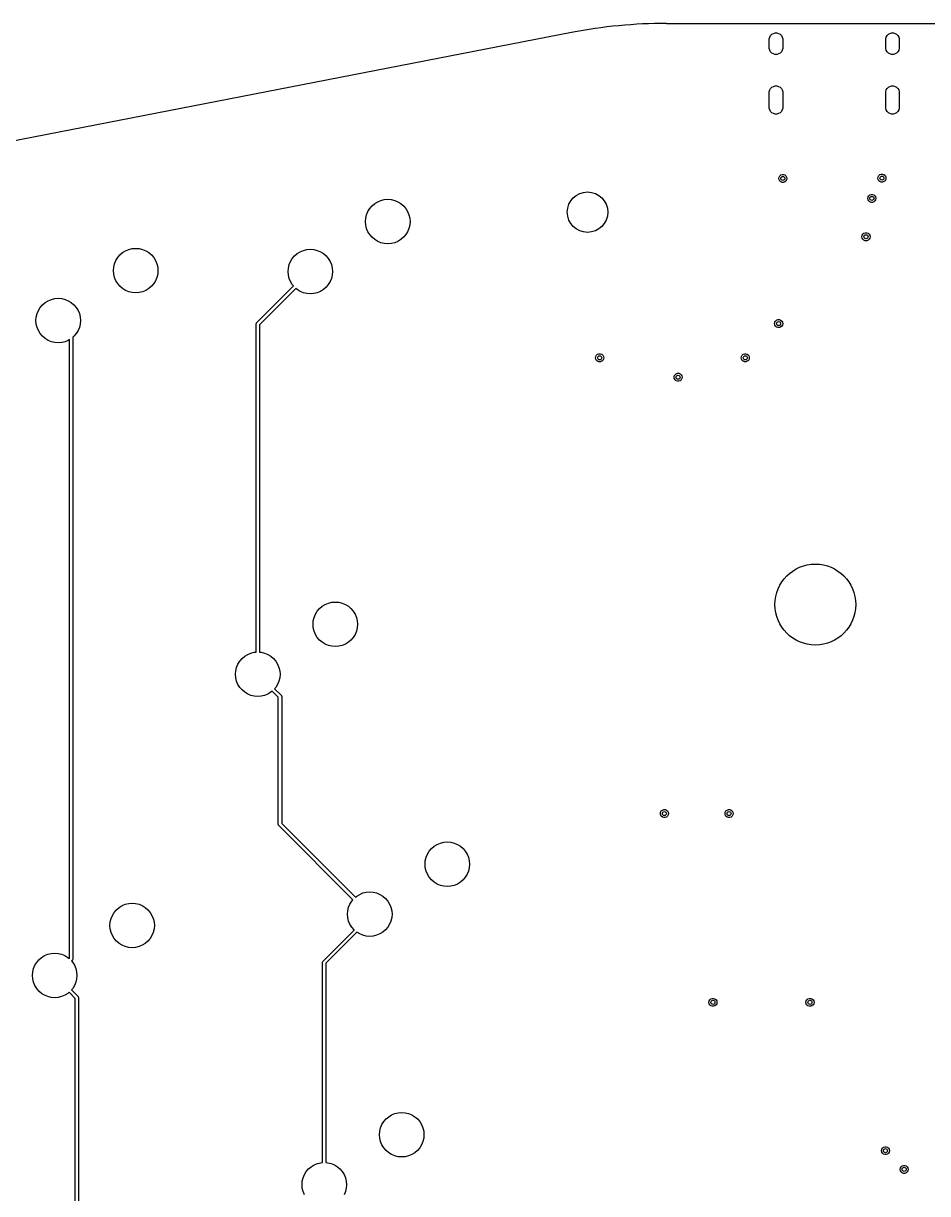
# Model space of a CAD drawing. Extents: x 101 to 518, y -308 to -134.
# Drawn here: x 384.1 to 451.1, y -220.5 to -133.7 of the extents above; entities that cross this region are included whole.
import ezdxf

# ---------------------------------------------------------------- set-up
doc = ezdxf.new("R2010")
doc.units = 0
doc.layers.add('BLACK', color=7, linetype='CONTINUOUS')

msp = doc.modelspace()

# ---------------------------------------------------------------- linework, layer by layer
at = {"layer": 'BLACK', "linetype": 'CONTINUOUS'}
for p, q in [((424.711961, -134.376322), (268.442894, -164.75692)), ((431.773007, -133.696311), (513.20974, -133.696311)), ((439.493063, -134.59193), (439.585359, -134.499634)), ((439.585359, -134.499634), (439.698398, -134.434371)), ((439.698398, -134.434371), (439.824477, -134.400589)), ((439.824477, -134.400589), (439.955003, -134.400589)), ((439.955003, -134.400589), (440.081082, -134.434371)), ((440.081082, -134.434371), (440.194121, -134.499634)), ((440.194121, -134.499634), (440.286417, -134.59193)), ((448.133063, -134.59193), (448.225359, -134.499634)), ((448.225359, -134.499634), (448.338398, -134.434371)), ((448.338398, -134.434371), (448.464477, -134.400589)), ((448.464477, -134.400589), (448.595003, -134.400589)), ((448.595003, -134.400589), (448.721082, -134.434371)), ((448.721082, -134.434371), (448.834121, -134.499634)), ((448.834121, -134.499634), (448.926417, -134.59193)), ((439.38974, -134.896311), (439.394018, -134.831048)), ((439.38974, -135.496311), (439.38974, -134.896311)), ((439.394018, -134.831048), (439.4278, -134.704969)), ((439.4278, -134.704969), (439.493063, -134.59193)), ((440.286417, -134.59193), (440.35168, -134.704969)), ((440.35168, -134.704969), (440.385462, -134.831048)), ((440.385462, -134.831048), (440.38974, -134.896311)), ((440.38974, -134.896311), (440.38974, -135.496311)), ((448.02974, -134.896311), (448.034018, -134.831048)), ((448.02974, -135.496311), (448.02974, -134.896311)), ((448.034018, -134.831048), (448.0678, -134.704969)), ((448.0678, -134.704969), (448.133063, -134.59193)), ((448.926417, -134.59193), (448.99168, -134.704969)), ((448.99168, -134.704969), (449.025462, -134.831048)), ((449.025462, -134.831048), (449.02974, -134.896311)), ((449.02974, -134.896311), (449.02974, -135.496311)), ((439.394018, -135.561574), (439.38974, -135.496311)), ((439.4278, -135.687653), (439.394018, -135.561574)), ((439.493063, -135.800692), (439.4278, -135.687653)), ((439.585359, -135.892988), (439.493063, -135.800692)), ((439.698398, -135.958251), (439.585359, -135.892988)), ((439.824477, -135.992033), (439.698398, -135.958251)), ((439.955003, -135.992033), (439.824477, -135.992033)), ((440.081082, -135.958251), (439.955003, -135.992033)), ((440.194121, -135.892988), (440.081082, -135.958251)), ((440.286417, -135.800692), (440.194121, -135.892988)), ((440.35168, -135.687653), (440.286417, -135.800692)), ((440.385462, -135.561574), (440.35168, -135.687653)), ((440.38974, -135.496311), (440.385462, -135.561574)), ((448.034018, -135.561574), (448.02974, -135.496311)), ((448.0678, -135.687653), (448.034018, -135.561574)), ((448.133063, -135.800692), (448.0678, -135.687653)), ((448.225359, -135.892988), (448.133063, -135.800692)), ((448.338398, -135.958251), (448.225359, -135.892988)), ((448.464477, -135.992033), (448.338398, -135.958251)), ((448.595003, -135.992033), (448.464477, -135.992033)), ((448.721082, -135.958251), (448.595003, -135.992033)), ((448.834121, -135.892988), (448.721082, -135.958251)), ((448.926417, -135.800692), (448.834121, -135.892988)), ((448.99168, -135.687653), (448.926417, -135.800692)), ((449.025462, -135.561574), (448.99168, -135.687653)), ((449.02974, -135.496311), (449.025462, -135.561574)), ((439.38974, -138.826311), (439.394018, -138.761048)), ((439.38974, -139.926311), (439.38974, -138.826311)), ((439.394018, -138.761048), (439.4278, -138.634969)), ((439.4278, -138.634969), (439.493063, -138.52193)), ((439.493063, -138.52193), (439.585359, -138.429634)), ((439.585359, -138.429634), (439.698398, -138.364371)), ((439.698398, -138.364371), (439.824477, -138.330589)), ((439.824477, -138.330589), (439.955003, -138.330589)), ((439.955003, -138.330589), (440.081082, -138.364371)), ((440.081082, -138.364371), (440.194121, -138.429634)), ((440.194121, -138.429634), (440.286417, -138.52193)), ((440.286417, -138.52193), (440.35168, -138.634969)), ((440.35168, -138.634969), (440.385462, -138.761048)), ((440.385462, -138.761048), (440.38974, -138.826311)), ((440.38974, -138.826311), (440.38974, -139.926311)), ((448.02974, -138.826311), (448.034018, -138.761048)), ((448.02974, -139.926311), (448.02974, -138.826311)), ((448.034018, -138.761048), (448.0678, -138.634969)), ((448.0678, -138.634969), (448.133063, -138.52193)), ((448.133063, -138.52193), (448.225359, -138.429634)), ((448.225359, -138.429634), (448.338398, -138.364371)), ((448.338398, -138.364371), (448.464477, -138.330589)), ((448.464477, -138.330589), (448.595003, -138.330589)), ((448.595003, -138.330589), (448.721082, -138.364371)), ((448.721082, -138.364371), (448.834121, -138.429634)), ((448.834121, -138.429634), (448.926417, -138.52193)), ((448.926417, -138.52193), (448.99168, -138.634969)), ((448.99168, -138.634969), (449.025462, -138.761048)), ((449.025462, -138.761048), (449.02974, -138.826311)), ((449.02974, -138.826311), (449.02974, -139.926311)), ((439.394018, -139.991574), (439.38974, -139.926311)), ((439.4278, -140.117653), (439.394018, -139.991574)), ((439.493063, -140.230692), (439.4278, -140.117653)), ((439.585359, -140.322988), (439.493063, -140.230692)), ((439.698398, -140.388251), (439.585359, -140.322988)), ((439.824477, -140.422033), (439.698398, -140.388251)), ((439.955003, -140.422033), (439.824477, -140.422033)), ((440.081082, -140.388251), (439.955003, -140.422033)), ((440.194121, -140.322988), (440.081082, -140.388251)), ((440.286417, -140.230692), (440.194121, -140.322988)), ((440.35168, -140.117653), (440.286417, -140.230692)), ((440.385462, -139.991574), (440.35168, -140.117653)), ((440.38974, -139.926311), (440.385462, -139.991574)), ((448.034018, -139.991574), (448.02974, -139.926311)), ((448.0678, -140.117653), (448.034018, -139.991574)), ((448.133063, -140.230692), (448.0678, -140.117653)), ((448.225359, -140.322988), (448.133063, -140.230692)), ((448.338398, -140.388251), (448.225359, -140.322988)), ((448.464477, -140.422033), (448.338398, -140.388251)), ((448.595003, -140.422033), (448.464477, -140.422033)), ((448.721082, -140.388251), (448.595003, -140.422033)), ((448.834121, -140.322988), (448.721082, -140.388251)), ((448.926417, -140.230692), (448.834121, -140.322988)), ((448.99168, -140.117653), (448.926417, -140.230692)), ((449.025462, -139.991574), (448.99168, -140.117653)), ((449.02974, -139.926311), (449.025462, -139.991574)), ((440.24724, -144.936503), (440.345146, -144.900869)), ((440.345146, -144.900869), (440.449334, -144.900869)), ((440.449334, -144.900869), (440.54724, -144.936503)), ((447.517427, -144.978475), (447.59724, -144.911503)), ((447.59724, -144.911503), (447.695146, -144.875869)), ((447.695146, -144.875869), (447.799334, -144.875869)), ((447.799334, -144.875869), (447.89724, -144.911503)), ((447.89724, -144.911503), (447.977053, -144.978475)), ((440.09724, -145.196311), (440.115332, -145.093705)), ((440.115332, -145.298917), (440.09724, -145.196311)), ((440.115332, -145.093705), (440.167427, -145.003475)), ((440.167427, -145.389147), (440.115332, -145.298917)), ((440.167427, -145.003475), (440.24724, -144.936503)), ((440.24724, -145.456119), (440.167427, -145.389147)), ((440.345146, -145.491753), (440.24724, -145.456119)), ((440.449334, -145.491753), (440.345146, -145.491753)), ((440.54724, -145.456119), (440.449334, -145.491753)), ((440.54724, -144.936503), (440.627053, -145.003475)), ((440.627053, -145.389147), (440.54724, -145.456119)), ((440.627053, -145.003475), (440.679148, -145.093705)), ((440.679148, -145.298917), (440.627053, -145.389147)), ((440.679148, -145.093705), (440.69724, -145.196311)), ((440.69724, -145.196311), (440.679148, -145.298917)), ((447.44724, -145.171311), (447.465332, -145.068705)), ((447.465332, -145.273917), (447.44724, -145.171311)), ((447.465332, -145.068705), (447.517427, -144.978475)), ((447.517427, -145.364147), (447.465332, -145.273917)), ((447.59724, -145.431119), (447.517427, -145.364147)), ((447.695146, -145.466753), (447.59724, -145.431119)), ((447.799334, -145.466753), (447.695146, -145.466753)), ((447.89724, -145.431119), (447.799334, -145.466753)), ((447.977053, -145.364147), (447.89724, -145.431119)), ((447.977053, -144.978475), (448.029148, -145.068705)), ((448.029148, -145.273917), (447.977053, -145.364147)), ((448.029148, -145.068705), (448.04724, -145.171311)), ((448.04724, -145.171311), (448.029148, -145.273917)), ((446.69724, -146.671311), (446.715332, -146.568705)), ((446.715332, -146.568705), (446.767427, -146.478475)), ((446.767427, -146.478475), (446.84724, -146.411503)), ((446.84724, -146.411503), (446.945146, -146.375869)), ((446.945146, -146.375869), (447.049334, -146.375869)), ((447.049334, -146.375869), (447.14724, -146.411503)), ((447.14724, -146.411503), (447.227053, -146.478475)), ((447.227053, -146.478475), (447.279148, -146.568705)), ((447.279148, -146.568705), (447.29724, -146.671311)), ((409.622692, -147.643691), (409.757975, -147.422929)), ((409.757975, -147.422929), (409.926127, -147.226049)), ((409.926127, -147.226049), (410.123007, -147.057897)), ((410.123007, -147.057897), (410.343769, -146.922614)), ((410.343769, -146.922614), (410.582975, -146.823532)), ((410.582975, -146.823532), (410.834736, -146.763089)), ((410.834736, -146.763089), (411.092853, -146.742775)), ((411.092853, -146.742775), (411.35097, -146.763089)), ((411.35097, -146.763089), (411.602731, -146.823532)), ((411.602731, -146.823532), (411.841937, -146.922614)), ((411.841937, -146.922614), (412.062699, -147.057897)), ((412.062699, -147.057897), (412.259579, -147.226049)), ((412.259579, -147.226049), (412.427731, -147.422929)), ((412.427731, -147.422929), (412.563014, -147.643691)), ((446.715332, -146.773917), (446.69724, -146.671311)), ((446.767427, -146.864147), (446.715332, -146.773917)), ((446.84724, -146.931119), (446.767427, -146.864147)), ((446.945146, -146.966753), (446.84724, -146.931119)), ((447.049334, -146.966753), (446.945146, -146.966753)), ((447.14724, -146.931119), (447.049334, -146.966753)), ((447.227053, -146.864147), (447.14724, -146.931119)), ((447.279148, -146.773917), (447.227053, -146.864147)), ((447.29724, -146.671311), (447.279148, -146.773917)), ((409.442853, -148.392775), (409.463167, -148.134658)), ((409.463167, -148.650892), (409.442853, -148.392775)), ((409.463167, -148.134658), (409.52361, -147.882897)), ((409.52361, -147.882897), (409.622692, -147.643691)), ((412.563014, -147.643691), (412.662096, -147.882897)), ((412.662096, -147.882897), (412.722539, -148.134658)), ((412.722539, -148.134658), (412.742853, -148.392775)), ((412.742853, -148.392775), (412.722539, -148.650892)), ((409.52361, -148.902653), (409.463167, -148.650892)), ((409.622692, -149.141859), (409.52361, -148.902653)), ((409.757975, -149.362621), (409.622692, -149.141859)), ((412.563014, -149.141859), (412.427731, -149.362621)), ((412.662096, -148.902653), (412.563014, -149.141859)), ((412.722539, -148.650892), (412.662096, -148.902653)), ((446.336193, -149.321938), (446.416006, -149.254966)), ((446.416006, -149.254966), (446.513912, -149.219332)), ((446.513912, -149.219332), (446.6181, -149.219332)), ((446.6181, -149.219332), (446.716006, -149.254966)), ((446.716006, -149.254966), (446.795819, -149.321938)), ((409.926127, -149.559501), (409.757975, -149.362621)), ((410.123007, -149.727653), (409.926127, -149.559501)), ((410.343769, -149.862936), (410.123007, -149.727653)), ((410.582975, -149.962018), (410.343769, -149.862936)), ((410.834736, -150.022461), (410.582975, -149.962018)), ((411.092853, -150.042775), (410.834736, -150.022461)), ((411.35097, -150.022461), (411.092853, -150.042775)), ((411.602731, -149.962018), (411.35097, -150.022461)), ((411.841937, -149.862936), (411.602731, -149.962018)), ((412.062699, -149.727653), (411.841937, -149.862936)), ((412.259579, -149.559501), (412.062699, -149.727653)), ((412.427731, -149.362621), (412.259579, -149.559501)), ((446.266006, -149.514774), (446.284098, -149.412168)), ((446.284098, -149.61738), (446.266006, -149.514774)), ((446.284098, -149.412168), (446.336193, -149.321938)), ((446.336193, -149.70761), (446.284098, -149.61738)), ((446.416006, -149.774582), (446.336193, -149.70761)), ((446.513912, -149.810216), (446.416006, -149.774582)), ((446.6181, -149.810216), (446.513912, -149.810216)), ((446.716006, -149.774582), (446.6181, -149.810216)), ((446.795819, -149.70761), (446.716006, -149.774582)), ((446.795819, -149.321938), (446.847914, -149.412168)), ((446.847914, -149.61738), (446.795819, -149.70761)), ((446.847914, -149.412168), (446.866006, -149.514774)), ((446.866006, -149.514774), (446.847914, -149.61738)), ((391.057978, -151.05784), (391.22613, -150.86096)), ((391.22613, -150.86096), (391.42301, -150.692808)), ((391.42301, -150.692808), (391.643772, -150.557525)), ((391.643772, -150.557525), (391.882978, -150.458443)), ((391.882978, -150.458443), (392.134739, -150.398)), ((392.134739, -150.398), (392.392856, -150.377686)), ((392.392856, -150.377686), (392.650973, -150.398)), ((392.650973, -150.398), (392.902734, -150.458443)), ((392.902734, -150.458443), (393.14194, -150.557525)), ((393.14194, -150.557525), (393.362702, -150.692808)), ((393.362702, -150.692808), (393.559582, -150.86096)), ((393.559582, -150.86096), (393.727734, -151.05784)), ((404.009298, -151.127899), (404.17745, -150.931019)), ((404.17745, -150.931019), (404.37433, -150.762867)), ((404.37433, -150.762867), (404.595092, -150.627584)), ((404.595092, -150.627584), (404.834298, -150.528502)), ((404.834298, -150.528502), (405.086059, -150.468059)), ((405.086059, -150.468059), (405.344176, -150.447745)), ((405.344176, -150.447745), (405.602293, -150.468059)), ((405.602293, -150.468059), (405.854054, -150.528502)), ((405.854054, -150.528502), (406.09326, -150.627584)), ((406.09326, -150.627584), (406.314022, -150.762867)), ((406.314022, -150.762867), (406.510902, -150.931019)), ((406.510902, -150.931019), (406.679054, -151.127899)), ((390.742856, -152.027686), (390.76317, -151.769569)), ((390.76317, -151.769569), (390.823613, -151.517808)), ((390.823613, -151.517808), (390.922695, -151.278602)), ((390.922695, -151.278602), (391.057978, -151.05784)), ((393.727734, -151.05784), (393.863017, -151.278602)), ((393.863017, -151.278602), (393.962099, -151.517808)), ((393.962099, -151.517808), (394.022542, -151.769569)), ((394.022542, -151.769569), (394.042856, -152.027686)), ((403.694176, -152.097745), (403.71449, -151.839628)), ((403.71449, -151.839628), (403.774933, -151.587867)), ((403.774933, -151.587867), (403.874015, -151.348661)), ((403.874015, -151.348661), (404.009298, -151.127899)), ((406.679054, -151.127899), (406.814337, -151.348661)), ((406.814337, -151.348661), (406.913419, -151.587867)), ((406.913419, -151.587867), (406.973862, -151.839628)), ((406.973862, -151.839628), (406.994176, -152.097745)), ((390.76317, -152.285803), (390.742856, -152.027686)), ((390.823613, -152.537564), (390.76317, -152.285803)), ((390.922695, -152.77677), (390.823613, -152.537564)), ((393.962099, -152.537564), (393.863017, -152.77677)), ((394.022542, -152.285803), (393.962099, -152.537564)), ((394.042856, -152.027686), (394.022542, -152.285803)), ((403.71449, -152.355862), (403.694176, -152.097745)), ((403.774933, -152.607623), (403.71449, -152.355862)), ((403.874015, -152.846829), (403.774933, -152.607623)), ((406.913419, -152.607623), (406.814337, -152.846829)), ((406.973862, -152.355862), (406.913419, -152.607623)), ((406.994176, -152.097745), (406.973862, -152.355862)), ((391.057978, -152.997532), (390.922695, -152.77677)), ((391.22613, -153.194412), (391.057978, -152.997532)), ((391.42301, -153.362564), (391.22613, -153.194412)), ((391.643772, -153.497847), (391.42301, -153.362564)), ((391.882978, -153.596929), (391.643772, -153.497847)), ((392.134739, -153.657372), (391.882978, -153.596929)), ((392.902734, -153.596929), (392.650973, -153.657372)), ((393.14194, -153.497847), (392.902734, -153.596929)), ((393.362702, -153.362564), (393.14194, -153.497847)), ((393.559582, -153.194412), (393.362702, -153.362564)), ((393.727734, -152.997532), (393.559582, -153.194412)), ((393.863017, -152.77677), (393.727734, -152.997532)), ((401.358157, -155.906988), (404.096017, -153.169126)), ((404.272794, -153.345903), (401.571545, -156.047152)), ((404.009298, -153.067591), (403.874015, -152.846829)), ((404.096017, -153.169126), (404.009298, -153.067591)), ((404.37433, -153.432623), (404.272794, -153.345903)), ((404.595092, -153.567906), (404.37433, -153.432623)), ((404.834298, -153.666988), (404.595092, -153.567906)), ((406.09326, -153.567906), (405.854054, -153.666988)), ((406.314022, -153.432623), (406.09326, -153.567906)), ((406.510902, -153.264471), (406.314022, -153.432623)), ((406.679054, -153.067591), (406.510902, -153.264471)), ((406.814337, -152.846829), (406.679054, -153.067591)), ((385.477453, -154.56593), (385.674333, -154.397778)), ((385.674333, -154.397778), (385.895095, -154.262495)), ((385.895095, -154.262495), (386.134301, -154.163413)), ((386.134301, -154.163413), (386.386062, -154.10297)), ((386.386062, -154.10297), (386.644179, -154.082656)), ((386.644179, -154.082656), (386.902296, -154.10297)), ((386.902296, -154.10297), (387.154057, -154.163413)), ((387.154057, -154.163413), (387.393263, -154.262495)), ((387.393263, -154.262495), (387.614025, -154.397778)), ((387.614025, -154.397778), (387.810905, -154.56593)), ((392.392856, -153.677686), (392.134739, -153.657372)), ((392.650973, -153.657372), (392.392856, -153.677686)), ((405.086059, -153.727431), (404.834298, -153.666988)), ((405.344176, -153.747745), (405.086059, -153.727431)), ((405.602293, -153.727431), (405.344176, -153.747745)), ((405.854054, -153.666988), (405.602293, -153.727431)), ((385.014493, -155.474539), (385.074936, -155.222778)), ((385.074936, -155.222778), (385.174018, -154.983572)), ((385.174018, -154.983572), (385.309301, -154.76281)), ((385.309301, -154.76281), (385.477453, -154.56593)), ((387.810905, -154.56593), (387.979057, -154.76281)), ((387.979057, -154.76281), (388.11434, -154.983572)), ((388.11434, -154.983572), (388.213422, -155.222778)), ((388.213422, -155.222778), (388.273865, -155.474539)), ((384.994179, -155.732656), (385.014493, -155.474539)), ((385.014493, -155.990773), (384.994179, -155.732656)), ((385.074936, -156.242534), (385.014493, -155.990773)), ((388.273865, -155.990773), (388.213422, -156.242534)), ((388.273865, -155.474539), (388.294179, -155.732656)), ((388.294179, -155.732656), (388.273865, -155.990773)), ((401.321545, -155.995376), (401.323947, -155.97099)), ((401.321545, -180.325034), (401.321545, -155.995376)), ((401.323947, -155.97099), (401.342611, -155.92593)), ((401.342611, -155.92593), (401.342616, -155.925924)), ((401.342616, -155.925924), (401.358157, -155.906988)), ((401.571545, -156.047152), (401.571545, -180.325034)), ((439.78474, -155.962362), (439.802832, -155.859756)), ((439.802832, -156.064968), (439.78474, -155.962362)), ((439.802832, -155.859756), (439.854927, -155.769526)), ((439.854927, -156.155198), (439.802832, -156.064968)), ((439.854927, -155.769526), (439.93474, -155.702554)), ((439.93474, -156.22217), (439.854927, -156.155198)), ((439.93474, -155.702554), (440.032646, -155.66692)), ((440.032646, -155.66692), (440.136834, -155.66692)), ((440.136834, -155.66692), (440.23474, -155.702554)), ((440.23474, -155.702554), (440.314553, -155.769526)), ((440.314553, -156.155198), (440.23474, -156.22217)), ((440.314553, -155.769526), (440.366648, -155.859756)), ((440.366648, -156.064968), (440.314553, -156.155198)), ((440.366648, -155.859756), (440.38474, -155.962362)), ((440.38474, -155.962362), (440.366648, -156.064968)), ((385.174018, -156.48174), (385.074936, -156.242534)), ((385.309301, -156.702502), (385.174018, -156.48174)), ((385.477453, -156.899382), (385.309301, -156.702502)), ((385.674333, -157.067534), (385.477453, -156.899382)), ((385.895095, -157.202817), (385.674333, -157.067534)), ((387.810905, -156.899382), (387.73474, -156.964433)), ((387.73474, -156.964433), (387.73474, -203.071824)), ((387.979057, -156.702502), (387.810905, -156.899382)), ((388.11434, -156.48174), (387.979057, -156.702502)), ((388.213422, -156.242534), (388.11434, -156.48174)), ((440.032646, -156.257804), (439.93474, -156.22217)), ((440.136834, -156.257804), (440.032646, -156.257804)), ((440.23474, -156.22217), (440.136834, -156.257804)), ((386.134301, -157.301899), (385.895095, -157.202817)), ((386.386062, -157.362342), (386.134301, -157.301899)), ((386.644179, -157.382656), (386.386062, -157.362342)), ((386.902296, -157.362342), (386.644179, -157.382656)), ((387.154057, -157.301899), (386.902296, -157.362342)), ((387.393263, -157.202817), (387.154057, -157.301899)), ((387.48474, -157.146759), (387.393263, -157.202817)), ((387.48474, -203.020048), (387.48474, -157.146759)), ((426.50974, -158.496311), (426.527832, -158.393705)), ((426.527832, -158.598917), (426.50974, -158.496311)), ((426.527832, -158.393705), (426.579927, -158.303475)), ((426.579927, -158.689147), (426.527832, -158.598917)), ((426.579927, -158.303475), (426.65974, -158.236503)), ((426.65974, -158.756119), (426.579927, -158.689147)), ((426.65974, -158.236503), (426.757646, -158.200869)), ((426.757646, -158.791753), (426.65974, -158.756119)), ((426.757646, -158.200869), (426.861834, -158.200869)), ((426.861834, -158.791753), (426.757646, -158.791753)), ((426.861834, -158.200869), (426.95974, -158.236503)), ((426.95974, -158.756119), (426.861834, -158.791753)), ((426.95974, -158.236503), (427.039553, -158.303475)), ((427.039553, -158.689147), (426.95974, -158.756119)), ((427.039553, -158.303475), (427.091648, -158.393705)), ((427.091648, -158.598917), (427.039553, -158.689147)), ((427.091648, -158.393705), (427.10974, -158.496311)), ((427.10974, -158.496311), (427.091648, -158.598917)), ((437.30974, -158.496311), (437.327832, -158.393705)), ((437.327832, -158.598917), (437.30974, -158.496311)), ((437.327832, -158.393705), (437.379927, -158.303475)), ((437.379927, -158.689147), (437.327832, -158.598917)), ((437.379927, -158.303475), (437.45974, -158.236503)), ((437.45974, -158.756119), (437.379927, -158.689147)), ((437.45974, -158.236503), (437.557646, -158.200869)), ((437.557646, -158.791753), (437.45974, -158.756119)), ((437.557646, -158.200869), (437.661834, -158.200869)), ((437.661834, -158.791753), (437.557646, -158.791753)), ((437.661834, -158.200869), (437.75974, -158.236503)), ((437.75974, -158.756119), (437.661834, -158.791753)), ((437.75974, -158.236503), (437.839553, -158.303475)), ((437.839553, -158.689147), (437.75974, -158.756119)), ((437.839553, -158.303475), (437.891648, -158.393705)), ((437.891648, -158.598917), (437.839553, -158.689147)), ((437.891648, -158.393705), (437.90974, -158.496311)), ((437.90974, -158.496311), (437.891648, -158.598917)), ((432.398693, -159.746938), (432.478506, -159.679966)), ((432.478506, -159.679966), (432.576412, -159.644332)), ((432.576412, -159.644332), (432.6806, -159.644332)), ((432.6806, -159.644332), (432.778506, -159.679966)), ((432.778506, -159.679966), (432.858319, -159.746938)), ((432.328506, -159.939774), (432.346598, -159.837168)), ((432.346598, -160.04238), (432.328506, -159.939774)), ((432.346598, -159.837168), (432.398693, -159.746938)), ((432.398693, -160.13261), (432.346598, -160.04238)), ((432.478506, -160.199582), (432.398693, -160.13261)), ((432.576412, -160.235216), (432.478506, -160.199582)), ((432.6806, -160.235216), (432.576412, -160.235216)), ((432.778506, -160.199582), (432.6806, -160.235216)), ((432.858319, -160.13261), (432.778506, -160.199582)), ((432.858319, -159.746938), (432.910414, -159.837168)), ((432.910414, -160.04238), (432.858319, -160.13261)), ((432.910414, -159.837168), (432.928506, -159.939774)), ((432.928506, -159.939774), (432.910414, -160.04238)), ((406.028496, -177.093501), (406.225376, -176.925349)), ((406.225376, -176.925349), (406.446138, -176.790066)), ((406.446138, -176.790066), (406.685344, -176.690984)), ((406.685344, -176.690984), (406.937105, -176.630541)), ((406.937105, -176.630541), (407.195222, -176.610227)), ((407.195222, -176.610227), (407.453339, -176.630541)), ((407.453339, -176.630541), (407.7051, -176.690984)), ((407.7051, -176.690984), (407.944306, -176.790066)), ((407.944306, -176.790066), (408.165068, -176.925349)), ((408.165068, -176.925349), (408.361948, -177.093501)), ((405.565536, -178.00211), (405.625979, -177.750349)), ((405.625979, -177.750349), (405.725061, -177.511143)), ((405.725061, -177.511143), (405.860344, -177.290381)), ((405.860344, -177.290381), (406.028496, -177.093501)), ((408.361948, -177.093501), (408.5301, -177.290381)), ((408.5301, -177.290381), (408.665383, -177.511143)), ((408.665383, -177.511143), (408.764465, -177.750349)), ((408.764465, -177.750349), (408.824908, -178.00211)), ((405.545222, -178.260227), (405.565536, -178.00211)), ((405.565536, -178.518344), (405.545222, -178.260227)), ((405.625979, -178.770105), (405.565536, -178.518344)), ((405.725061, -179.009311), (405.625979, -178.770105)), ((408.764465, -178.770105), (408.665383, -179.009311)), ((408.824908, -178.518344), (408.764465, -178.770105)), ((408.824908, -178.00211), (408.845222, -178.260227)), ((408.845222, -178.260227), (408.824908, -178.518344)), ((405.860344, -179.230073), (405.725061, -179.009311)), ((406.028496, -179.426953), (405.860344, -179.230073)), ((406.225376, -179.595105), (406.028496, -179.426953)), ((406.446138, -179.730388), (406.225376, -179.595105)), ((408.165068, -179.595105), (407.944306, -179.730388)), ((408.361948, -179.426953), (408.165068, -179.595105)), ((408.5301, -179.230073), (408.361948, -179.426953)), ((408.665383, -179.009311), (408.5301, -179.230073)), ((400.476699, -180.630319), (400.697461, -180.495036)), ((400.697461, -180.495036), (400.936667, -180.395954)), ((400.936667, -180.395954), (401.188428, -180.335511)), ((401.188428, -180.335511), (401.321545, -180.325034)), ((401.571545, -180.325034), (401.704662, -180.335511)), ((401.704662, -180.335511), (401.956423, -180.395954)), ((401.956423, -180.395954), (402.195629, -180.495036)), ((402.195629, -180.495036), (402.416391, -180.630319)), ((406.685344, -179.82947), (406.446138, -179.730388)), ((406.937105, -179.889913), (406.685344, -179.82947)), ((407.195222, -179.910227), (406.937105, -179.889913)), ((407.453339, -179.889913), (407.195222, -179.910227)), ((407.7051, -179.82947), (407.453339, -179.889913)), ((407.944306, -179.730388), (407.7051, -179.82947)), ((399.877302, -181.455319), (399.976384, -181.216113)), ((399.976384, -181.216113), (400.111667, -180.995351)), ((400.111667, -180.995351), (400.279819, -180.798471)), ((400.279819, -180.798471), (400.476699, -180.630319)), ((402.416391, -180.630319), (402.613271, -180.798471)), ((402.613271, -180.798471), (402.781423, -180.995351)), ((402.781423, -180.995351), (402.916706, -181.216113)), ((402.916706, -181.216113), (403.015788, -181.455319)), ((399.796545, -181.965197), (399.816859, -181.70708)), ((399.816859, -182.223314), (399.796545, -181.965197)), ((399.816859, -181.70708), (399.877302, -181.455319)), ((399.877302, -182.475075), (399.816859, -182.223314)), ((403.015788, -181.455319), (403.076231, -181.70708)), ((403.076231, -182.223314), (403.015788, -182.475075)), ((403.076231, -181.70708), (403.096545, -181.965197)), ((403.096545, -181.965197), (403.076231, -182.223314)), ((399.976384, -182.714281), (399.877302, -182.475075)), ((400.111667, -182.935043), (399.976384, -182.714281)), ((400.279819, -183.131923), (400.111667, -182.935043)), ((402.781423, -182.935043), (402.694703, -183.036578)), ((402.694703, -183.036578), (403.184933, -183.526808)), ((402.916706, -182.714281), (402.781423, -182.935043)), ((403.015788, -182.475075), (402.916706, -182.714281)), ((400.476699, -183.300075), (400.279819, -183.131923)), ((400.697461, -183.435358), (400.476699, -183.300075)), ((400.936667, -183.53444), (400.697461, -183.435358)), ((401.188428, -183.594883), (400.936667, -183.53444)), ((401.446545, -183.615197), (401.188428, -183.594883)), ((401.704662, -183.594883), (401.446545, -183.615197)), ((401.956423, -183.53444), (401.704662, -183.594883)), ((402.195629, -183.435358), (401.956423, -183.53444)), ((402.416391, -183.300075), (402.195629, -183.435358)), ((402.517926, -183.213355), (402.416391, -183.300075)), ((402.971545, -183.666973), (402.517926, -183.213355)), ((402.971545, -193.096557), (402.971545, -183.666973)), ((403.184933, -183.526808), (403.200478, -183.54575)), ((403.200478, -183.54575), (403.200479, -183.545751)), ((403.200479, -183.545751), (403.219143, -183.590811)), ((403.219143, -183.590811), (403.221545, -183.615197)), ((403.221545, -183.615197), (403.221545, -193.044781)), ((431.30974, -192.296311), (431.327832, -192.193705)), ((431.327832, -192.398917), (431.30974, -192.296311)), ((431.327832, -192.193705), (431.379927, -192.103475)), ((431.379927, -192.489147), (431.327832, -192.398917)), ((431.379927, -192.103475), (431.45974, -192.036503)), ((431.45974, -192.556119), (431.379927, -192.489147)), ((431.45974, -192.036503), (431.557646, -192.000869)), ((431.557646, -192.591753), (431.45974, -192.556119)), ((431.557646, -192.000869), (431.661834, -192.000869)), ((431.661834, -192.591753), (431.557646, -192.591753)), ((431.661834, -192.000869), (431.75974, -192.036503)), ((431.75974, -192.556119), (431.661834, -192.591753)), ((431.75974, -192.036503), (431.839553, -192.103475)), ((431.839553, -192.489147), (431.75974, -192.556119)), ((431.839553, -192.103475), (431.891648, -192.193705)), ((431.891648, -192.398917), (431.839553, -192.489147)), ((431.891648, -192.193705), (431.90974, -192.296311)), ((431.90974, -192.296311), (431.891648, -192.398917)), ((436.10974, -192.296311), (436.127832, -192.193705)), ((436.127832, -192.398917), (436.10974, -192.296311)), ((436.127832, -192.193705), (436.179927, -192.103475)), ((436.179927, -192.489147), (436.127832, -192.398917)), ((436.179927, -192.103475), (436.25974, -192.036503)), ((436.25974, -192.556119), (436.179927, -192.489147)), ((436.25974, -192.036503), (436.357646, -192.000869)), ((436.357646, -192.591753), (436.25974, -192.556119)), ((436.357646, -192.000869), (436.461834, -192.000869)), ((436.461834, -192.591753), (436.357646, -192.591753)), ((436.461834, -192.000869), (436.55974, -192.036503)), ((436.55974, -192.556119), (436.461834, -192.591753)), ((436.55974, -192.036503), (436.639553, -192.103475)), ((436.639553, -192.489147), (436.55974, -192.556119)), ((436.639553, -192.103475), (436.691648, -192.193705)), ((436.691648, -192.398917), (436.639553, -192.489147)), ((436.691648, -192.193705), (436.70974, -192.296311)), ((436.70974, -192.296311), (436.691648, -192.398917)), ((402.973947, -193.120943), (402.971545, -193.096557)), ((402.992611, -193.166003), (402.973947, -193.120943)), ((402.992616, -193.166008), (402.992611, -193.166003)), ((403.008157, -193.184945), (402.992616, -193.166008)), ((408.508297, -198.685085), (403.008157, -193.184945)), ((403.221545, -193.044781), (408.685073, -198.508309)), ((414.034971, -195.302413), (414.170254, -195.081651)), ((414.170254, -195.081651), (414.338406, -194.884771)), ((414.338406, -194.884771), (414.535286, -194.716619)), ((414.535286, -194.716619), (414.756048, -194.581336)), ((414.756048, -194.581336), (414.995254, -194.482254)), ((414.995254, -194.482254), (415.247015, -194.421811)), ((415.247015, -194.421811), (415.505132, -194.401497)), ((415.505132, -194.401497), (415.763249, -194.421811)), ((415.763249, -194.421811), (416.01501, -194.482254)), ((416.01501, -194.482254), (416.254216, -194.581336)), ((416.254216, -194.581336), (416.474978, -194.716619)), ((416.474978, -194.716619), (416.671858, -194.884771)), ((416.671858, -194.884771), (416.84001, -195.081651)), ((416.84001, -195.081651), (416.975293, -195.302413)), ((413.855132, -196.051497), (413.875446, -195.79338)), ((413.875446, -196.309614), (413.855132, -196.051497)), ((413.875446, -195.79338), (413.935889, -195.541619)), ((413.935889, -195.541619), (414.034971, -195.302413)), ((416.975293, -195.302413), (417.074375, -195.541619)), ((417.074375, -195.541619), (417.134818, -195.79338)), ((417.134818, -195.79338), (417.155132, -196.051497)), ((417.155132, -196.051497), (417.134818, -196.309614)), ((413.935889, -196.561375), (413.875446, -196.309614)), ((414.034971, -196.800581), (413.935889, -196.561375)), ((414.170254, -197.021343), (414.034971, -196.800581)), ((416.975293, -196.800581), (416.84001, -197.021343)), ((417.074375, -196.561375), (416.975293, -196.800581)), ((417.134818, -196.309614), (417.074375, -196.561375)), ((414.338406, -197.218223), (414.170254, -197.021343)), ((414.535286, -197.386375), (414.338406, -197.218223)), ((414.756048, -197.521658), (414.535286, -197.386375)), ((414.995254, -197.62074), (414.756048, -197.521658)), ((415.247015, -197.681183), (414.995254, -197.62074)), ((415.505132, -197.701497), (415.247015, -197.681183)), ((415.763249, -197.681183), (415.505132, -197.701497)), ((416.01501, -197.62074), (415.763249, -197.681183)), ((416.254216, -197.521658), (416.01501, -197.62074)), ((416.474978, -197.386375), (416.254216, -197.521658)), ((416.671858, -197.218223), (416.474978, -197.386375)), ((416.84001, -197.021343), (416.671858, -197.218223)), ((408.421577, -198.786621), (408.508297, -198.685085)), ((408.685073, -198.508309), (408.786609, -198.421589)), ((408.786609, -198.421589), (409.007371, -198.286306)), ((409.007371, -198.286306), (409.246577, -198.187224)), ((409.246577, -198.187224), (409.498338, -198.126781)), ((409.498338, -198.126781), (409.756455, -198.106467)), ((409.756455, -198.106467), (410.014572, -198.126781)), ((410.014572, -198.126781), (410.266333, -198.187224)), ((410.266333, -198.187224), (410.505539, -198.286306)), ((410.505539, -198.286306), (410.726301, -198.421589)), ((410.726301, -198.421589), (410.923181, -198.589741)), ((410.923181, -198.589741), (411.091333, -198.786621)), ((390.795257, -199.62529), (390.963409, -199.42841)), ((390.963409, -199.42841), (391.160289, -199.260258)), ((391.160289, -199.260258), (391.381051, -199.124975)), ((391.381051, -199.124975), (391.620257, -199.025893)), ((391.620257, -199.025893), (391.872018, -198.96545)), ((391.872018, -198.96545), (392.130135, -198.945136)), ((392.130135, -198.945136), (392.388252, -198.96545)), ((392.388252, -198.96545), (392.640013, -199.025893)), ((392.640013, -199.025893), (392.879219, -199.124975)), ((392.879219, -199.124975), (393.099981, -199.260258)), ((393.099981, -199.260258), (393.296861, -199.42841)), ((393.296861, -199.42841), (393.465013, -199.62529)), ((408.106455, -199.756467), (408.126769, -199.49835)), ((408.126769, -199.49835), (408.187212, -199.246589)), ((408.187212, -199.246589), (408.286294, -199.007383)), ((408.286294, -199.007383), (408.421577, -198.786621)), ((411.091333, -198.786621), (411.226616, -199.007383)), ((411.226616, -199.007383), (411.325698, -199.246589)), ((411.325698, -199.246589), (411.386141, -199.49835)), ((411.386141, -199.49835), (411.406455, -199.756467)), ((390.480135, -200.595136), (390.500449, -200.337019)), ((390.500449, -200.337019), (390.560892, -200.085258)), ((390.560892, -200.085258), (390.659974, -199.846052)), ((390.659974, -199.846052), (390.795257, -199.62529)), ((393.465013, -199.62529), (393.600296, -199.846052)), ((393.600296, -199.846052), (393.699378, -200.085258)), ((393.699378, -200.085258), (393.759821, -200.337019)), ((393.759821, -200.337019), (393.780135, -200.595136)), ((408.126769, -200.014584), (408.106455, -199.756467)), ((408.187212, -200.266345), (408.126769, -200.014584)), ((408.286294, -200.505551), (408.187212, -200.266345)), ((411.325698, -200.266345), (411.226616, -200.505551)), ((411.386141, -200.014584), (411.325698, -200.266345)), ((411.406455, -199.756467), (411.386141, -200.014584)), ((390.500449, -200.853253), (390.480135, -200.595136)), ((390.560892, -201.105014), (390.500449, -200.853253)), ((390.659974, -201.34422), (390.560892, -201.105014)), ((393.699378, -201.105014), (393.600296, -201.34422)), ((393.759821, -200.853253), (393.699378, -201.105014)), ((393.780135, -200.595136), (393.759821, -200.853253)), ((406.29048, -203.251548), (408.605426, -200.9366)), ((408.797538, -201.098042), (406.503868, -203.391712)), ((408.421577, -200.726313), (408.286294, -200.505551)), ((408.589729, -200.923193), (408.421577, -200.726313)), ((408.605426, -200.9366), (408.589729, -200.923193)), ((409.007371, -201.226628), (408.797538, -201.098042)), ((409.246577, -201.32571), (409.007371, -201.226628)), ((409.498338, -201.386153), (409.246577, -201.32571)), ((410.266333, -201.32571), (410.014572, -201.386153)), ((410.505539, -201.226628), (410.266333, -201.32571)), ((410.726301, -201.091345), (410.505539, -201.226628)), ((410.923181, -200.923193), (410.726301, -201.091345)), ((411.091333, -200.726313), (410.923181, -200.923193)), ((411.226616, -200.505551), (411.091333, -200.726313)), ((390.795257, -201.564982), (390.659974, -201.34422)), ((390.963409, -201.761862), (390.795257, -201.564982)), ((391.160289, -201.930014), (390.963409, -201.761862)), ((391.381051, -202.065297), (391.160289, -201.930014)), ((391.620257, -202.164379), (391.381051, -202.065297)), ((391.872018, -202.224822), (391.620257, -202.164379)), ((392.640013, -202.164379), (392.388252, -202.224822)), ((392.879219, -202.065297), (392.640013, -202.164379)), ((393.099981, -201.930014), (392.879219, -202.065297)), ((393.296861, -201.761862), (393.099981, -201.930014)), ((393.465013, -201.564982), (393.296861, -201.761862)), ((393.600296, -201.34422), (393.465013, -201.564982)), ((409.756455, -201.406467), (409.498338, -201.386153)), ((410.014572, -201.386153), (409.756455, -201.406467)), ((385.214732, -203.13338), (385.411612, -202.965228)), ((385.411612, -202.965228), (385.632374, -202.829945)), ((385.632374, -202.829945), (385.87158, -202.730863)), ((385.87158, -202.730863), (386.123341, -202.67042)), ((386.123341, -202.67042), (386.381458, -202.650106)), ((386.381458, -202.650106), (386.639575, -202.67042)), ((386.639575, -202.67042), (386.891336, -202.730863)), ((386.891336, -202.730863), (387.130542, -202.829945)), ((387.130542, -202.829945), (387.351304, -202.965228)), ((387.351304, -202.965228), (387.452839, -203.051948)), ((387.452839, -203.051948), (387.48474, -203.020048)), ((387.73474, -203.071824), (387.732338, -203.09621)), ((392.130135, -202.245136), (391.872018, -202.224822)), ((392.388252, -202.224822), (392.130135, -202.245136)), ((384.751772, -204.041989), (384.812215, -203.790228)), ((384.812215, -203.790228), (384.911297, -203.551022)), ((384.911297, -203.551022), (385.04658, -203.33026)), ((385.04658, -203.33026), (385.214732, -203.13338)), ((387.698128, -203.160212), (387.629615, -203.228724)), ((387.629615, -203.228724), (387.716336, -203.33026)), ((387.713668, -203.141275), (387.698128, -203.160212)), ((387.713674, -203.14127), (387.713668, -203.141275)), ((387.732338, -203.09621), (387.713674, -203.14127)), ((387.716336, -203.33026), (387.851619, -203.551022)), ((387.851619, -203.551022), (387.950701, -203.790228)), ((387.950701, -203.790228), (388.011144, -204.041989)), ((406.253868, -203.339936), (406.25627, -203.31555)), ((406.253868, -218.179394), (406.253868, -203.339936)), ((406.25627, -203.31555), (406.274934, -203.27049)), ((406.274934, -203.27049), (406.274939, -203.270484)), ((406.274939, -203.270484), (406.29048, -203.251548)), ((406.503868, -203.391712), (406.503868, -218.179394)), ((384.731458, -204.300106), (384.751772, -204.041989)), ((384.751772, -204.558223), (384.731458, -204.300106)), ((384.812215, -204.809984), (384.751772, -204.558223)), ((388.011144, -204.558223), (387.950701, -204.809984)), ((388.011144, -204.041989), (388.031458, -204.300106)), ((388.031458, -204.300106), (388.011144, -204.558223)), ((384.911297, -205.04919), (384.812215, -204.809984)), ((385.04658, -205.269952), (384.911297, -205.04919)), ((385.214732, -205.466832), (385.04658, -205.269952)), ((385.411612, -205.634984), (385.214732, -205.466832)), ((385.632374, -205.770267), (385.411612, -205.634984)), ((387.351304, -205.634984), (387.130542, -205.770267)), ((387.452839, -205.548264), (387.351304, -205.634984)), ((387.906458, -206.001882), (387.452839, -205.548264)), ((387.716336, -205.269952), (387.629616, -205.371487)), ((387.629616, -205.371487), (388.119846, -205.861717)), ((387.851619, -205.04919), (387.716336, -205.269952)), ((387.950701, -204.809984), (387.851619, -205.04919)), ((385.87158, -205.869349), (385.632374, -205.770267)), ((386.123341, -205.929792), (385.87158, -205.869349)), ((386.381458, -205.950106), (386.123341, -205.929792)), ((386.639575, -205.929792), (386.381458, -205.950106)), ((386.891336, -205.869349), (386.639575, -205.929792)), ((387.130542, -205.770267), (386.891336, -205.869349)), ((387.906458, -235.318029), (387.906458, -206.001882)), ((388.119846, -205.861717), (388.135391, -205.880659)), ((388.135391, -205.880659), (388.135392, -205.88066)), ((388.135392, -205.88066), (388.154056, -205.92572)), ((388.154056, -205.92572), (388.156458, -205.950106)), ((388.156458, -205.950106), (388.156458, -235.266253)), ((434.90974, -206.296311), (434.927832, -206.193705)), ((434.927832, -206.398917), (434.90974, -206.296311)), ((434.927832, -206.193705), (434.979927, -206.103475)), ((434.979927, -206.489147), (434.927832, -206.398917)), ((434.979927, -206.103475), (435.05974, -206.036503)), ((435.05974, -206.556119), (434.979927, -206.489147)), ((435.05974, -206.036503), (435.157646, -206.000869)), ((435.157646, -206.000869), (435.261834, -206.000869)), ((435.261834, -206.000869), (435.35974, -206.036503)), ((435.35974, -206.036503), (435.439553, -206.103475)), ((435.439553, -206.489147), (435.35974, -206.556119)), ((435.439553, -206.103475), (435.491648, -206.193705)), ((435.491648, -206.398917), (435.439553, -206.489147)), ((435.491648, -206.193705), (435.50974, -206.296311)), ((435.50974, -206.296311), (435.491648, -206.398917)), ((442.10974, -206.296311), (442.127832, -206.193705)), ((442.127832, -206.398917), (442.10974, -206.296311)), ((442.127832, -206.193705), (442.179927, -206.103475)), ((442.179927, -206.489147), (442.127832, -206.398917)), ((442.179927, -206.103475), (442.25974, -206.036503)), ((442.25974, -206.556119), (442.179927, -206.489147)), ((442.25974, -206.036503), (442.357646, -206.000869)), ((442.357646, -206.000869), (442.461834, -206.000869)), ((442.461834, -206.000869), (442.55974, -206.036503)), ((442.55974, -206.036503), (442.639553, -206.103475)), ((442.639553, -206.489147), (442.55974, -206.556119)), ((442.639553, -206.103475), (442.691648, -206.193705)), ((442.691648, -206.398917), (442.639553, -206.489147)), ((442.691648, -206.193705), (442.70974, -206.296311)), ((442.70974, -206.296311), (442.691648, -206.398917)), ((435.157646, -206.591753), (435.05974, -206.556119)), ((435.261834, -206.591753), (435.157646, -206.591753)), ((435.35974, -206.556119), (435.261834, -206.591753)), ((442.357646, -206.591753), (442.25974, -206.556119)), ((442.461834, -206.591753), (442.357646, -206.591753)), ((442.55974, -206.556119), (442.461834, -206.591753)), ((410.657384, -215.365503), (410.792667, -215.144741)), ((410.792667, -215.144741), (410.960819, -214.947861)), ((410.960819, -214.947861), (411.157699, -214.779709)), ((411.157699, -214.779709), (411.378461, -214.644426)), ((411.378461, -214.644426), (411.617667, -214.545344)), ((411.617667, -214.545344), (411.869428, -214.484901)), ((411.869428, -214.484901), (412.127545, -214.464587)), ((412.127545, -214.464587), (412.385662, -214.484901)), ((412.385662, -214.484901), (412.637423, -214.545344)), ((412.637423, -214.545344), (412.876629, -214.644426)), ((412.876629, -214.644426), (413.097391, -214.779709)), ((413.097391, -214.779709), (413.294271, -214.947861)), ((413.294271, -214.947861), (413.462423, -215.144741)), ((413.462423, -215.144741), (413.597706, -215.365503)), ((410.477545, -216.114587), (410.497859, -215.85647)), ((410.497859, -215.85647), (410.558302, -215.604709)), ((410.558302, -215.604709), (410.657384, -215.365503)), ((413.597706, -215.365503), (413.696788, -215.604709)), ((413.696788, -215.604709), (413.757231, -215.85647)), ((413.757231, -215.85647), (413.777545, -216.114587)), ((410.497859, -216.372704), (410.477545, -216.114587)), ((410.558302, -216.624465), (410.497859, -216.372704)), ((410.657384, -216.863671), (410.558302, -216.624465)), ((410.792667, -217.084433), (410.657384, -216.863671)), ((413.597706, -216.863671), (413.462423, -217.084433)), ((413.696788, -216.624465), (413.597706, -216.863671)), ((413.757231, -216.372704), (413.696788, -216.624465)), ((413.777545, -216.114587), (413.757231, -216.372704)), ((410.960819, -217.281313), (410.792667, -217.084433)), ((411.157699, -217.449465), (410.960819, -217.281313)), ((411.378461, -217.584748), (411.157699, -217.449465)), ((411.617667, -217.68383), (411.378461, -217.584748)), ((411.869428, -217.744273), (411.617667, -217.68383)), ((412.127545, -217.764587), (411.869428, -217.744273)), ((412.385662, -217.744273), (412.127545, -217.764587)), ((412.637423, -217.68383), (412.385662, -217.744273)), ((412.876629, -217.584748), (412.637423, -217.68383)), ((413.097391, -217.449465), (412.876629, -217.584748)), ((413.294271, -217.281313), (413.097391, -217.449465)), ((413.462423, -217.084433), (413.294271, -217.281313)), ((447.70974, -217.296311), (447.727832, -217.193705)), ((447.727832, -217.398917), (447.70974, -217.296311)), ((447.727832, -217.193705), (447.779927, -217.103475)), ((447.779927, -217.489147), (447.727832, -217.398917)), ((447.779927, -217.103475), (447.85974, -217.036503)), ((447.85974, -217.556119), (447.779927, -217.489147)), ((447.85974, -217.036503), (447.957646, -217.000869)), ((447.957646, -217.591753), (447.85974, -217.556119)), ((447.957646, -217.000869), (448.061834, -217.000869)), ((448.061834, -217.591753), (447.957646, -217.591753)), ((448.061834, -217.000869), (448.15974, -217.036503)), ((448.15974, -217.556119), (448.061834, -217.591753)), ((448.15974, -217.036503), (448.239553, -217.103475)), ((448.239553, -217.489147), (448.15974, -217.556119)), ((448.239553, -217.103475), (448.291648, -217.193705)), ((448.291648, -217.398917), (448.239553, -217.489147)), ((448.291648, -217.193705), (448.30974, -217.296311)), ((448.30974, -217.296311), (448.291648, -217.398917)), ((405.04399, -218.849711), (405.212142, -218.652831)), ((405.212142, -218.652831), (405.409022, -218.484679)), ((405.409022, -218.484679), (405.629784, -218.349396)), ((405.629784, -218.349396), (405.86899, -218.250314)), ((405.86899, -218.250314), (406.120751, -218.189871)), ((406.120751, -218.189871), (406.253868, -218.179394)), ((406.503868, -218.179394), (406.636985, -218.189871)), ((406.636985, -218.189871), (406.888746, -218.250314)), ((406.888746, -218.250314), (407.127952, -218.349396)), ((407.127952, -218.349396), (407.348714, -218.484679)), ((407.348714, -218.484679), (407.545594, -218.652831)), ((407.545594, -218.652831), (407.713746, -218.849711)), ((449.095526, -218.682097), (449.113618, -218.579491)), ((449.113618, -218.784703), (449.095526, -218.682097)), ((449.113618, -218.579491), (449.165713, -218.489261)), ((449.165713, -218.489261), (449.245526, -218.422289)), ((449.245526, -218.422289), (449.343432, -218.386655)), ((449.343432, -218.386655), (449.44762, -218.386655)), ((449.44762, -218.386655), (449.545526, -218.422289)), ((449.545526, -218.422289), (449.625339, -218.489261)), ((449.625339, -218.489261), (449.677434, -218.579491)), ((449.677434, -218.579491), (449.695526, -218.682097)), ((449.695526, -218.682097), (449.677434, -218.784703)), ((404.728868, -219.819557), (404.749182, -219.56144)), ((404.749182, -219.56144), (404.809625, -219.309679)), ((404.809625, -219.309679), (404.908707, -219.070473)), ((404.908707, -219.070473), (405.04399, -218.849711)), ((407.713746, -218.849711), (407.849029, -219.070473)), ((407.849029, -219.070473), (407.948111, -219.309679)), ((407.948111, -219.309679), (408.008554, -219.56144)), ((408.008554, -219.56144), (408.028868, -219.819557)), ((449.165713, -218.874933), (449.113618, -218.784703)), ((449.245526, -218.941905), (449.165713, -218.874933)), ((449.343432, -218.977539), (449.245526, -218.941905)), ((449.44762, -218.977539), (449.343432, -218.977539)), ((449.545526, -218.941905), (449.44762, -218.977539)), ((449.625339, -218.874933), (449.545526, -218.941905)), ((449.677434, -218.784703), (449.625339, -218.874933)), ((404.749182, -220.077674), (404.728868, -219.819557)), ((404.809625, -220.329435), (404.749182, -220.077674)), ((404.908707, -220.568641), (404.809625, -220.329435)), ((407.948111, -220.329435), (407.849029, -220.568641)), ((408.008554, -220.077674), (407.948111, -220.329435)), ((408.028868, -219.819557), (408.008554, -220.077674))]:
    msp.add_line(p, q, dxfattribs=at)
at = {"layer": 'BLACK'}
for centre, radius in [((440.39724, -145.196311), 0.15), ((447.74724, -145.171311), 0.15), ((425.90974, -147.696311), 1.5), ((446.99724, -146.671311), 0.15), ((446.566006, -149.514774), 0.15), ((440.08474, -155.962362), 0.15), ((426.80974, -158.496311), 0.15), ((437.60974, -158.496311), 0.15), ((432.628506, -159.939774), 0.15), ((442.80974, -176.796311), 3), ((431.60974, -192.296311), 0.15), ((436.40974, -192.296311), 0.15), ((435.20974, -206.296311), 0.15), ((442.40974, -206.296311), 0.15), ((448.00974, -217.296311), 0.15), ((449.395526, -218.682097), 0.15)]:
    msp.add_circle(centre, radius, dxfattribs=at)
msp.add_arc((431.773, -170.6963), 36.999987, 89.99998916, 101.00174878, dxfattribs=at)

doc.saveas('drawing.dxf')
